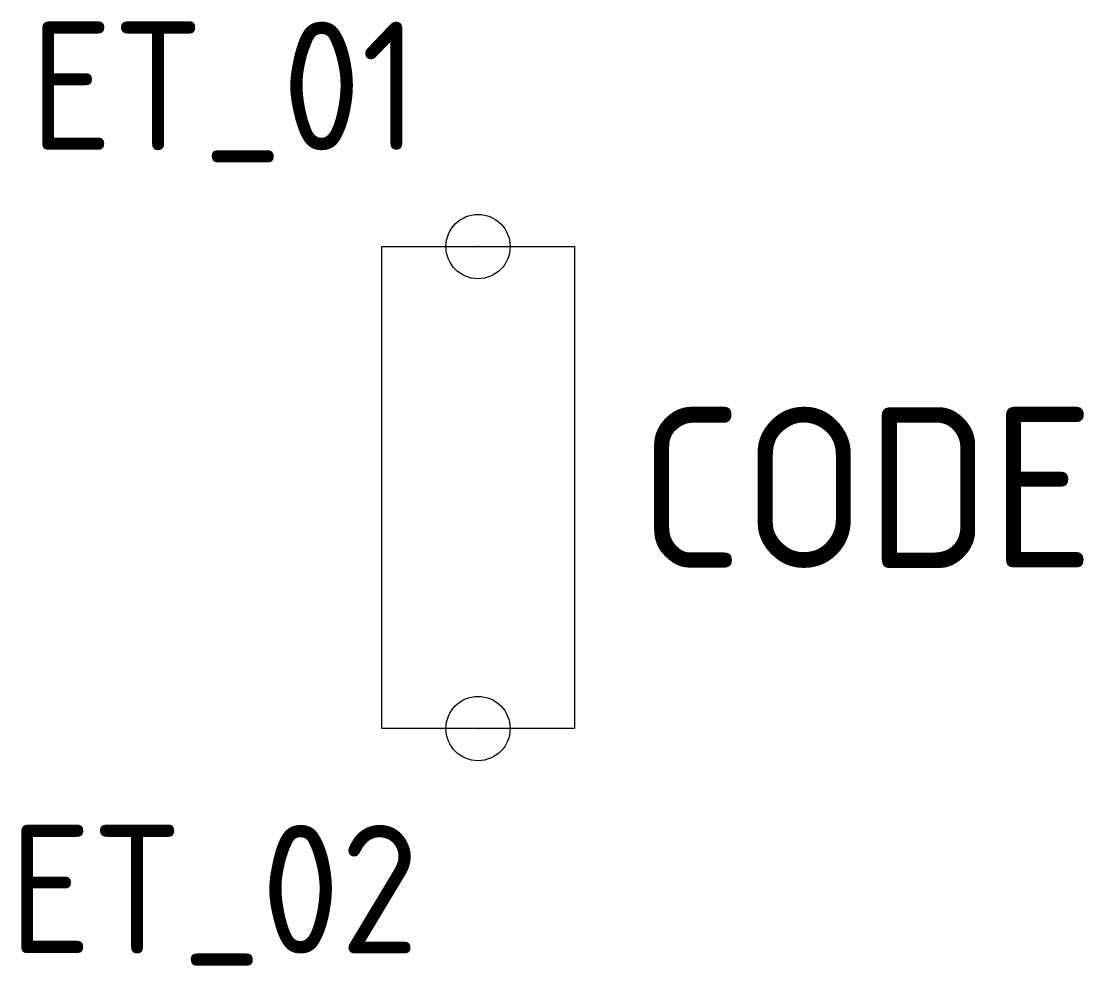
# Model space of a CAD drawing. Extents: x 195.4 to 211.9, y 328.8 to 343.5.
import ezdxf
from ezdxf.enums import TextEntityAlignment as Align

# ---------------------------------------------------------------- set-up
doc = ezdxf.new("R2010")
doc.units = 0
doc.header["$LTSCALE"] = 10
doc.header["$MEASUREMENT"] = 0
doc.header["$PDMODE"] = 32
doc.header["$PDSIZE"] = 1
doc.layers.get('0').update_dxf_attribs({"linetype": 'CONTINUOUS'})
for name, color, linetype in [('C', 7, 'CONTINUOUS'), ('TKST2', 2, 'CONTINUOUS'), ('TKST3', 1, 'CONTINUOUS')]:
    doc.layers.add(name, color=color, linetype=linetype)
doc.styles.get("Standard").update_dxf_attribs({"font": 'ISO8', "width": 1.2})

msp = doc.modelspace()

# ---------------------------------------------------------------- linework, layer by layer
msp.add_lwpolyline([(201, 340), (204, 340), (204, 332.5), (201, 332.5), (201, 340)])
at = {"layer": 'C', "color": 1}
msp.add_point((202.5, 340), dxfattribs=at)
at = {"layer": 'C', "color": 2}
msp.add_point((202.5, 332.5), dxfattribs=at)

# ---------------------------------------------------------------- texts
at = {"layer": 'TKST2'}
for tag, p in [('ET_01', (201.579, 341.5)), ('ET_02', (201.58, 329))]:
    msp.add_attdef(tag, text='', height=2, dxfattribs=at).set_placement(p, align=Align.RIGHT)
at = {"layer": 'TKST3'}
msp.add_attdef('CODE', (205, 335), '-R', height=2.5, dxfattribs=at)

doc.saveas('drawing.dxf')
